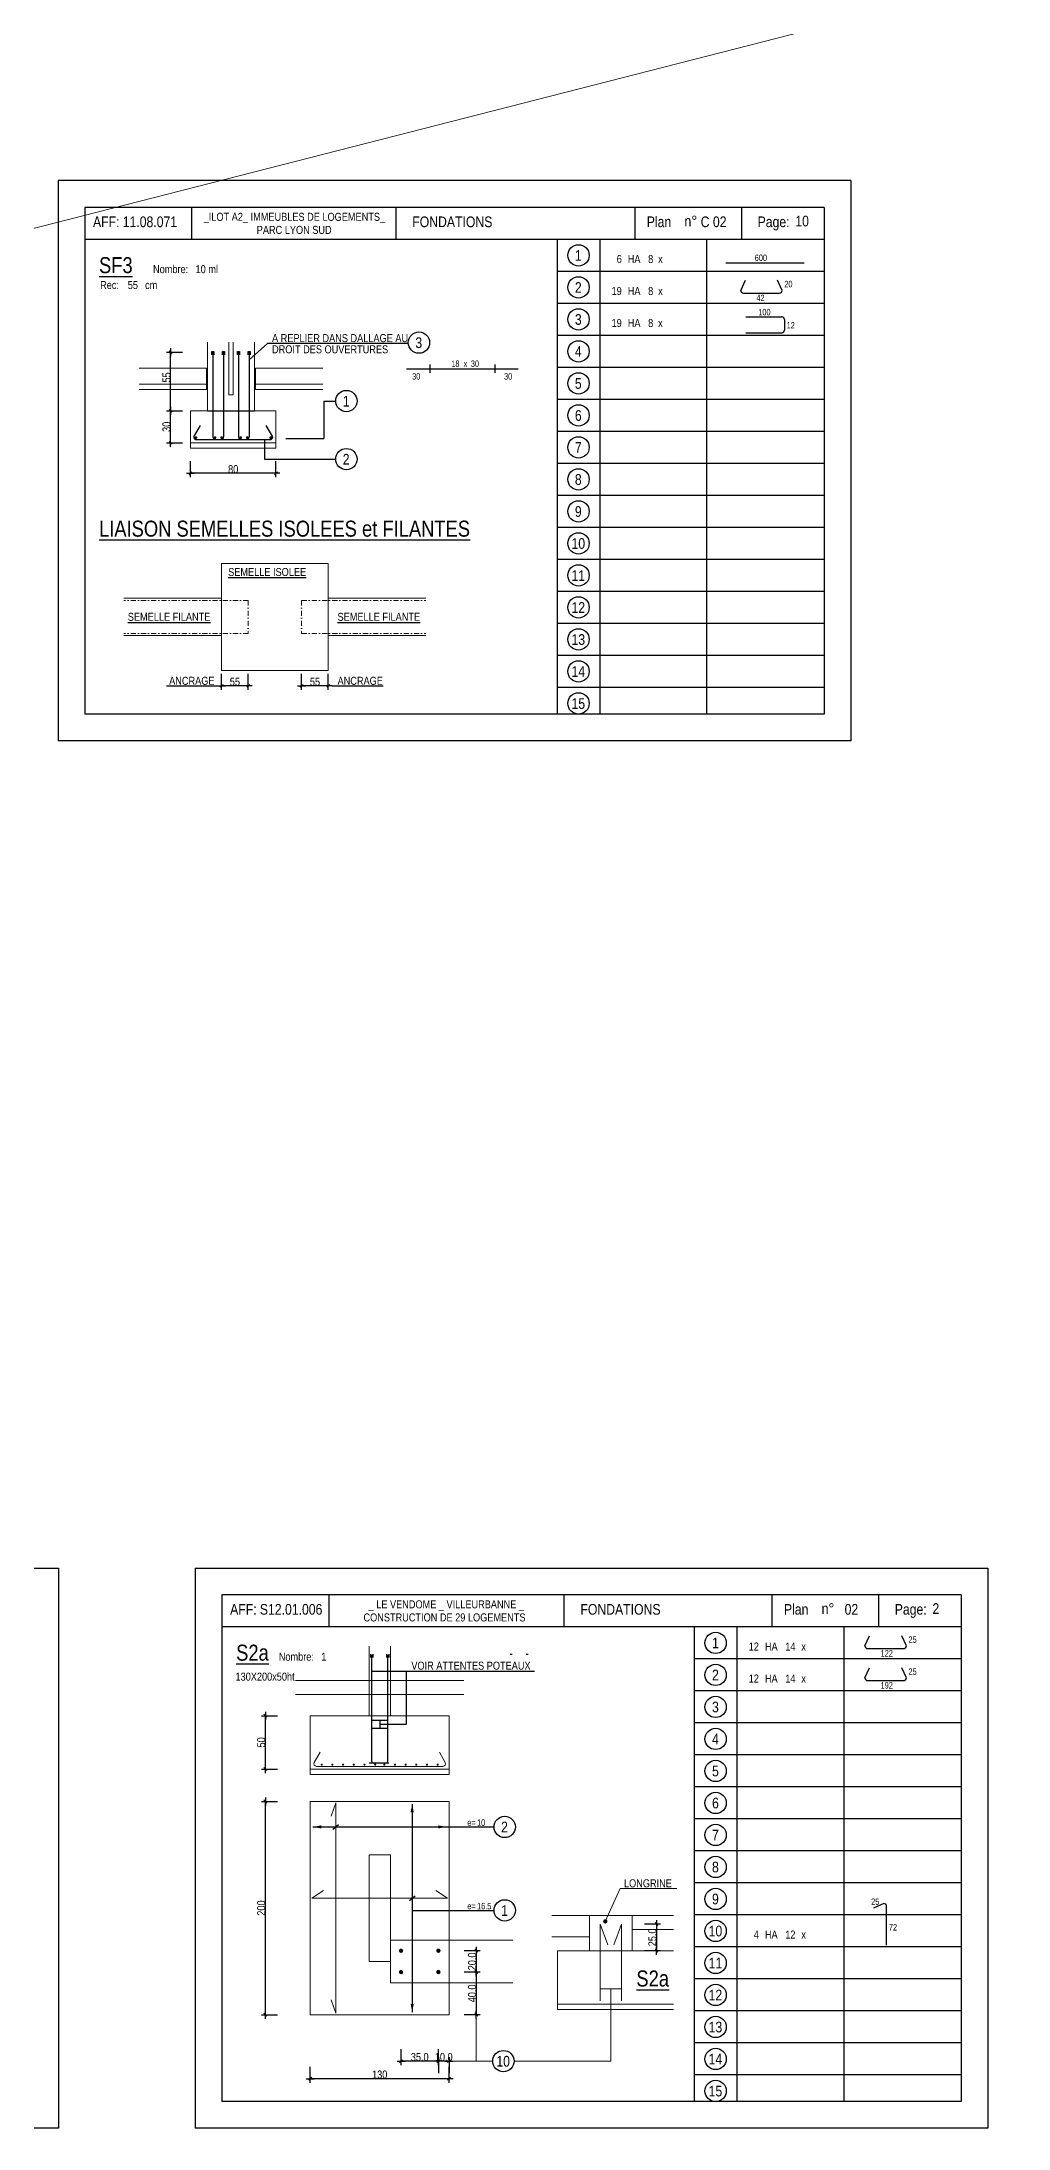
# Model space of a CAD drawing. Header units: centimetres. Extents: x 16433 to 114398, y -50094 to -12305.
# Drawn here: x 84692 to 86503, y -22312 to -18401 of the extents above; entities that cross this region are included whole.
import ezdxf
from ezdxf.enums import TextEntityAlignment as Align

# ---------------------------------------------------------------- set-up
doc = ezdxf.new("R2010")
doc.units = ezdxf.units.CM
doc.header["$LTSCALE"] = 0.5
doc.linetypes.add('TIRETPT2', pattern=[12.7, 6.35, -3.175, 0, -3.175])
doc.layers.get('DEFPOINTS').update_dxf_attribs({"linetype": 'CONTINUOUS'})
for name, color, linetype in [('01_cote_gen', 4, 'CONTINUOUS'), ('01_fenetres', 171, 'CONTINUOUS'), ('01_linteaux', 2, 'CONTINUOUS'), ('01_texte', 230, 'CONTINUOUS'), ('AA_COTES', 2, 'CONTINUOUS')]:
    doc.layers.add(name, color=color, linetype=linetype)
doc.layers.add('01_murs_coup', color=5, linetype='CONTINUOUS', lineweight=60)
doc.layers.add('01_sem', color=42, linetype='CONTINUOUS', lineweight=15)
doc.styles.add('STYLE2', font='ARIALN.TTF')
doc.linetypes.add('ZIGZAG', pattern='A,0.00254,-5.08,[131,ltypeshp.shx,S=5.08,R=0,X=-5.08,Y=0],-10.16,[131,ltypeshp.shx,S=5.08,R=180,X=5.08,Y=0],-5.08', length=20.32254)
doc.dimstyles.new('JB25', dxfattribs={"dimscale": 0.1, "dimtxt": 150, "dimasz": 15, "dimexe": 0.1, "dimexo": 0.1, "dimgap": 0.09, "dimtad": 1, "dimdec": 1, "dimlfac": 0.5, "dimdsep": 46, "dimtxsty": 'STYLE2', "dimblk1": 'BOND_G', "dimblk2": 'BOND_D', "dimsah": 1, "dimcen": 1.5, "dimdle": 0.01, "dimse1": 1, "dimse2": 1, "dimclrd": 4, "dimclre": 2, "dimclrt": 6, "dimazin": 2, "dimtfac": 2.333333, "dimtdec": 1, "dimtix": 1, "dimtmove": 2, "dimatfit": 3, "dimldrblk": 'BOND_G', "dimfxl": 1, "dimtolj": 1, "dimtzin": 0, "dimarcsym": 0})
doc.dimstyles.new('JB50', dxfattribs={"dimscale": 0.1, "dimtxt": 150, "dimasz": 15, "dimexe": 0.1, "dimexo": 0.1, "dimgap": 0.09, "dimtad": 1, "dimdec": 1, "dimdsep": 46, "dimtxsty": 'STYLE2', "dimblk1": 'BOND_G', "dimblk2": 'BOND_D', "dimsah": 1, "dimcen": 1.5, "dimdle": 0.01, "dimse1": 1, "dimse2": 1, "dimclrd": 4, "dimclre": 2, "dimclrt": 6, "dimazin": 2, "dimtfac": 2.333333, "dimtdec": 1, "dimtix": 1, "dimtmove": 2, "dimatfit": 3, "dimldrblk": 'BOND_G', "dimfxl": 1, "dimtolj": 1, "dimtzin": 0, "dimarcsym": 0})

# ---------------------------------------------------------------- blocks, each defined once
blk = doc.blocks.new('BOND_G')
at = {"layer": 'AA_COTES', "color": 0}
for p, q in [((5, 0), (-5, 0)), ((1.8, 1.8), (-1.8, -1.8)), ((0, -5), (0, 15))]:
    blk.add_line(p, q, dxfattribs=at)
blk = doc.blocks.new('BOND_D')
at = {"layer": 'AA_COTES', "color": 0}
for p, q in [((5, 0), (-5, 0)), ((-1.8, -1.8), (1.8, 1.8)), ((0, 5), (0, -15))]:
    blk.add_line(p, q, dxfattribs=at)
blk = doc.blocks.new('*D4353')
at = {"layer": '01_cote_gen', "color": 4, "linetype": 'Continuous', "lineweight": -2, "transparency": 16777216}
blk.add_line((85227.5, -19608.2), (85180.5, -19608.2), dxfattribs=at)
at = {"layer": 'DEFPOINTS', "color": 0, "linetype": 'Continuous'}
for p in [(85179, -19550.2), (85229, -19550.2), (85179, -19608.2)]:
    blk.add_point(p, dxfattribs=at)
at = {"layer": '01_cote_gen', "color": 4, "linetype": 'Continuous', "lineweight": -2, "transparency": 16777216, "xscale": 1.5, "yscale": 1.5, "zscale": 1.5, "rotation": 180}
blk.add_blockref('BOND_D', (85179, -19608.2), dxfattribs=at)
at = {"layer": '01_cote_gen', "color": 4, "linetype": 'Continuous', "lineweight": -2, "transparency": 16777216, "xscale": 1.5, "yscale": 1.5, "zscale": 1.5}
blk.add_blockref('BOND_G', (85229, -19608.2), dxfattribs=at)
at = {"layer": '01_cote_gen', "color": 6, "linetype": 'Continuous', "lineweight": 0, "transparency": 16777216, "insert": (85204, -19600.5), "char_height": 15, "attachment_point": 5, "style": 'STYLE2'}
blk.add_mtext('\\A1;55', dxfattribs=at)
blk = doc.blocks.new('*D4354')
at = {"layer": '01_cote_gen', "color": 4, "linetype": 'Continuous', "lineweight": -2, "transparency": 16777216}
blk.add_line((85077.5, -19608.2), (85030.5, -19608.2), dxfattribs=at)
at = {"layer": 'DEFPOINTS', "color": 0, "linetype": 'Continuous'}
for p in [(85029, -19552.2), (85079, -19552.2), (85029, -19608.2)]:
    blk.add_point(p, dxfattribs=at)
at = {"layer": '01_cote_gen', "color": 4, "linetype": 'Continuous', "lineweight": -2, "transparency": 16777216, "xscale": 1.5, "yscale": 1.5, "zscale": 1.5, "rotation": 180}
blk.add_blockref('BOND_D', (85029, -19608.2), dxfattribs=at)
at = {"layer": '01_cote_gen', "color": 4, "linetype": 'Continuous', "lineweight": -2, "transparency": 16777216, "xscale": 1.5, "yscale": 1.5, "zscale": 1.5}
blk.add_blockref('BOND_G', (85079, -19608.2), dxfattribs=at)
at = {"layer": '01_cote_gen', "color": 6, "linetype": 'Continuous', "lineweight": 0, "transparency": 16777216, "insert": (85054, -19600.5), "char_height": 15, "attachment_point": 5, "style": 'STYLE2'}
blk.add_mtext('\\A1;55', dxfattribs=at)
blk = doc.blocks.new('*D4373')
at = {"layer": '01_cote_gen', "color": 4, "linetype": 'Continuous', "lineweight": -2, "transparency": 16777216}
blk.add_line((84933.5, -19151.1), (84933.5, -19094.1), dxfattribs=at)
at = {"layer": 'DEFPOINTS', "color": 0, "linetype": 'Continuous'}
for p in [(84933.5, -19092.6), (84957.8, -19092.6), (84942.8, -19152.6)]:
    blk.add_point(p, dxfattribs=at)
at = {"layer": '01_cote_gen', "color": 4, "linetype": 'Continuous', "lineweight": -2, "transparency": 16777216, "xscale": 1.5, "yscale": 1.5, "zscale": 1.5}
for name, p, rotation in [('BOND_D', (84933.5, -19092.6), 90), ('BOND_G', (84933.5, -19152.6), 270)]:
    blk.add_blockref(name, p, dxfattribs=dict(at, rotation=rotation))
at = {"layer": '01_cote_gen', "color": 6, "linetype": 'Continuous', "lineweight": 0, "transparency": 16777216, "insert": (84925.8, -19122.6), "char_height": 15, "attachment_point": 5, "rotation": 90, "style": 'STYLE2'}
blk.add_mtext('\\A1;30', dxfattribs=at)
blk = doc.blocks.new('*D4374')
at = {"layer": '01_cote_gen', "color": 4, "linetype": 'Continuous', "lineweight": -2, "transparency": 16777216}
blk.add_line((85129.3, -19209.8), (84972.3, -19209.8), dxfattribs=at)
at = {"layer": 'DEFPOINTS', "color": 0, "linetype": 'Continuous'}
for p in [(84970.8, -19141.6), (85130.8, -19141.6), (84970.8, -19209.8)]:
    blk.add_point(p, dxfattribs=at)
at = {"layer": '01_cote_gen', "color": 4, "linetype": 'Continuous', "lineweight": -2, "transparency": 16777216, "xscale": 1.5, "yscale": 1.5, "zscale": 1.5, "rotation": 180}
blk.add_blockref('BOND_D', (84970.8, -19209.8), dxfattribs=at)
at = {"layer": '01_cote_gen', "color": 4, "linetype": 'Continuous', "lineweight": -2, "transparency": 16777216, "xscale": 1.5, "yscale": 1.5, "zscale": 1.5}
blk.add_blockref('BOND_G', (85130.8, -19209.8), dxfattribs=at)
at = {"layer": '01_cote_gen', "color": 6, "linetype": 'Continuous', "lineweight": 0, "transparency": 16777216, "insert": (85050.8, -19202.1), "char_height": 15, "attachment_point": 5, "style": 'STYLE2'}
blk.add_mtext('\\A1;80', dxfattribs=at)
blk = doc.blocks.new('*D4376')
at = {"layer": '01_cote_gen', "color": 4, "linetype": 'Continuous', "lineweight": -2, "transparency": 16777216}
blk.add_line((84933.5, -19091.1), (84933.5, -18984.1), dxfattribs=at)
at = {"layer": 'DEFPOINTS', "color": 0, "linetype": 'Continuous'}
for p in [(84933.5, -18982.6), (85012.8, -18982.6), (85002.8, -19092.6)]:
    blk.add_point(p, dxfattribs=at)
at = {"layer": '01_cote_gen', "color": 4, "linetype": 'Continuous', "lineweight": -2, "transparency": 16777216, "xscale": 1.5, "yscale": 1.5, "zscale": 1.5}
for name, p, rotation in [('BOND_D', (84933.5, -18982.6), 90), ('BOND_G', (84933.5, -19092.6), 270)]:
    blk.add_blockref(name, p, dxfattribs=dict(at, rotation=rotation))
at = {"layer": '01_cote_gen', "color": 6, "linetype": 'Continuous', "lineweight": 0, "transparency": 16777216, "insert": (84925.8, -19030.1), "char_height": 15, "attachment_point": 5, "rotation": 90, "style": 'STYLE2'}
blk.add_mtext('\\A1;55', dxfattribs=at)
blk = doc.blocks.new('*D4400')
at = {"layer": '01_cote_gen', "color": 4, "linetype": 'Continuous', "lineweight": -2, "transparency": 16777216}
blk.add_line((85111.1, -22098.1), (85111.1, -21701.1), dxfattribs=at)
at = {"layer": 'DEFPOINTS', "color": 0, "linetype": 'Continuous'}
for p in [(85111.1, -21699.6), (85163.6, -21699.6), (85163.6, -22099.6)]:
    blk.add_point(p, dxfattribs=at)
at = {"layer": '01_cote_gen', "color": 4, "linetype": 'Continuous', "lineweight": -2, "transparency": 16777216, "xscale": 1.5, "yscale": 1.5, "zscale": 1.5}
for name, p, rotation in [('BOND_D', (85111.1, -21699.6), 90), ('BOND_G', (85111.1, -22099.6), 270)]:
    blk.add_blockref(name, p, dxfattribs=dict(at, rotation=rotation))
at = {"layer": '01_cote_gen', "color": 6, "linetype": 'Continuous', "lineweight": 0, "transparency": 16777216, "insert": (85103.4, -21899.6), "char_height": 15, "attachment_point": 5, "rotation": 90, "style": 'STYLE2'}
blk.add_mtext('\\A1;200', dxfattribs=at)
blk = doc.blocks.new('*D4401')
at = {"layer": '01_sem', "color": 4, "lineweight": -2, "ltscale": 7, "transparency": 16777216}
blk.add_line((85453.8, -22219.5), (85196.8, -22219.5), dxfattribs=at)
at = {"layer": 'DEFPOINTS', "color": 0, "ltscale": 7}
for p in [(85195.3, -22150.8), (85455.3, -22150.8), (85195.3, -22219.5)]:
    blk.add_point(p, dxfattribs=at)
at = {"layer": '01_sem', "color": 4, "lineweight": -2, "ltscale": 7, "transparency": 16777216, "xscale": 1.5, "yscale": 1.5, "zscale": 1.5, "rotation": 180}
blk.add_blockref('BOND_D', (85195.3, -22219.5), dxfattribs=at)
at = {"layer": '01_sem', "color": 4, "lineweight": -2, "ltscale": 7, "transparency": 16777216, "xscale": 1.5, "yscale": 1.5, "zscale": 1.5}
blk.add_blockref('BOND_G', (85455.3, -22219.5), dxfattribs=at)
at = {"layer": '01_sem', "color": 6, "lineweight": 0, "ltscale": 7, "transparency": 16777216, "insert": (85325.3, -22211.8), "char_height": 15, "attachment_point": 5, "style": 'STYLE2'}
blk.add_mtext('\\A1;130', dxfattribs=at)
blk = doc.blocks.new('*D4402')
at = {"layer": '01_cote_gen', "color": 4, "linetype": 'Continuous', "lineweight": -2, "transparency": 16777216}
blk.add_line((85111.1, -21637.5), (85111.1, -21540.5), dxfattribs=at)
at = {"layer": 'DEFPOINTS', "color": 0, "linetype": 'Continuous'}
for p in [(85111.1, -21539), (85192.4, -21539), (85181.3, -21639)]:
    blk.add_point(p, dxfattribs=at)
at = {"layer": '01_cote_gen', "color": 4, "linetype": 'Continuous', "lineweight": -2, "transparency": 16777216, "xscale": 1.5, "yscale": 1.5, "zscale": 1.5}
for name, p, rotation in [('BOND_D', (85111.1, -21539), 90), ('BOND_G', (85111.1, -21639), 270)]:
    blk.add_blockref(name, p, dxfattribs=dict(at, rotation=rotation))
at = {"layer": '01_cote_gen', "color": 6, "linetype": 'Continuous', "lineweight": 0, "transparency": 16777216, "insert": (85103.4, -21589), "char_height": 15, "attachment_point": 5, "rotation": 90, "style": 'STYLE2'}
blk.add_mtext('\\A1;50', dxfattribs=at)
blk = doc.blocks.new('*D4403')
at = {"layer": '01_sem', "color": 4, "linetype": 'Continuous', "lineweight": -2, "transparency": 16777216}
blk.add_line((85843.9, -21931.1), (85843.9, -21978.1), dxfattribs=at)
at = {"layer": 'DEFPOINTS', "color": 0, "linetype": 'Continuous'}
for p in [(85733.9, -21929.6), (85743.3, -21979.6), (85843.9, -21979.6)]:
    blk.add_point(p, dxfattribs=at)
at = {"layer": '01_sem', "color": 4, "linetype": 'Continuous', "lineweight": -2, "transparency": 16777216, "xscale": 1.5, "yscale": 1.5, "zscale": 1.5}
for name, p, rotation in [('BOND_G', (85843.9, -21929.6), 90), ('BOND_D', (85843.9, -21979.6), 270)]:
    blk.add_blockref(name, p, dxfattribs=dict(at, rotation=rotation))
at = {"layer": '01_sem', "color": 6, "linetype": 'Continuous', "lineweight": 0, "transparency": 16777216, "insert": (85836.3, -21954.6), "char_height": 15, "attachment_point": 5, "rotation": 90, "style": 'STYLE2'}
blk.add_mtext('\\A1;25.0', dxfattribs=at)
blk = doc.blocks.new('*D4404')
at = {"layer": '01_sem', "color": 4, "linetype": 'Continuous', "lineweight": -2, "transparency": 16777216}
blk.add_line((85506.2, -21981.1), (85506.2, -22018.1), dxfattribs=at)
at = {"layer": 'DEFPOINTS', "color": 0, "linetype": 'Continuous'}
for p in [(85495.8, -21979.6), (85495.8, -22019.6), (85506.2, -22019.6)]:
    blk.add_point(p, dxfattribs=at)
at = {"layer": '01_sem', "color": 4, "linetype": 'Continuous', "lineweight": -2, "transparency": 16777216, "xscale": 1.5, "yscale": 1.5, "zscale": 1.5}
for name, p, rotation in [('BOND_G', (85506.2, -21979.6), 90), ('BOND_D', (85506.2, -22019.6), 270)]:
    blk.add_blockref(name, p, dxfattribs=dict(at, rotation=rotation))
at = {"layer": '01_sem', "color": 6, "linetype": 'Continuous', "lineweight": 0, "transparency": 16777216, "insert": (85498.5, -21999.6), "char_height": 15, "attachment_point": 5, "rotation": 90, "style": 'STYLE2'}
blk.add_mtext('\\A1;20.0', dxfattribs=at)
blk = doc.blocks.new('*D4405')
at = {"layer": '01_sem', "color": 4, "linetype": 'Continuous', "lineweight": -2, "transparency": 16777216}
blk.add_line((85506.2, -22021.1), (85506.2, -22098.1), dxfattribs=at)
at = {"layer": 'DEFPOINTS', "color": 0, "linetype": 'Continuous'}
for p in [(85480.7, -22019.6), (85455.3, -22099.6), (85506.2, -22099.6)]:
    blk.add_point(p, dxfattribs=at)
at = {"layer": '01_sem', "color": 4, "linetype": 'Continuous', "lineweight": -2, "transparency": 16777216, "xscale": 1.5, "yscale": 1.5, "zscale": 1.5}
for name, p, rotation in [('BOND_G', (85506.2, -22019.6), 90), ('BOND_D', (85506.2, -22099.6), 270)]:
    blk.add_blockref(name, p, dxfattribs=dict(at, rotation=rotation))
at = {"layer": '01_sem', "color": 6, "linetype": 'Continuous', "lineweight": 0, "transparency": 16777216, "insert": (85498.5, -22059.6), "char_height": 15, "attachment_point": 5, "rotation": 90, "style": 'STYLE2'}
blk.add_mtext('\\A1;40.0', dxfattribs=at)
blk = doc.blocks.new('*D4406')
at = {"layer": '01_sem', "color": 4, "linetype": 'Continuous', "lineweight": -2, "transparency": 16777216}
for p, q in [((85433.8, -22186.6), (85432.3, -22186.6)), ((85455.3, -22186.6), (85435.3, -22186.6)), ((85456.8, -22186.6), (85458.3, -22186.6))]:
    blk.add_line(p, q, dxfattribs=at)
at = {"layer": 'DEFPOINTS', "color": 0, "linetype": 'Continuous'}
for p in [(85435.3, -22078.4), (85455.3, -22078.4), (85435.3, -22186.6)]:
    blk.add_point(p, dxfattribs=at)
at = {"layer": '01_sem', "color": 4, "linetype": 'Continuous', "lineweight": -2, "transparency": 16777216, "xscale": 1.5, "yscale": 1.5, "zscale": 1.5}
blk.add_blockref('BOND_D', (85435.3, -22186.6), dxfattribs=at)
at = {"layer": '01_sem', "color": 4, "linetype": 'Continuous', "lineweight": -2, "transparency": 16777216, "xscale": 1.5, "yscale": 1.5, "zscale": 1.5, "rotation": 180}
blk.add_blockref('BOND_G', (85455.3, -22186.6), dxfattribs=at)
at = {"layer": '01_sem', "color": 6, "linetype": 'Continuous', "lineweight": 0, "transparency": 16777216, "insert": (85445.3, -22178.9), "char_height": 15, "attachment_point": 5, "style": 'STYLE2'}
blk.add_mtext('\\A1;10.0', dxfattribs=at)
blk = doc.blocks.new('*D4407')
at = {"layer": '01_sem', "color": 4, "linetype": 'Continuous', "lineweight": -2, "transparency": 16777216}
blk.add_line((85433.8, -22186.6), (85366.8, -22186.6), dxfattribs=at)
at = {"layer": 'DEFPOINTS', "color": 0, "linetype": 'Continuous'}
for p in [(85365.3, -22034.1), (85435.3, -22076.8), (85365.3, -22186.6)]:
    blk.add_point(p, dxfattribs=at)
at = {"layer": '01_sem', "color": 4, "linetype": 'Continuous', "lineweight": -2, "transparency": 16777216, "xscale": 1.5, "yscale": 1.5, "zscale": 1.5, "rotation": 180}
blk.add_blockref('BOND_D', (85365.3, -22186.6), dxfattribs=at)
at = {"layer": '01_sem', "color": 4, "linetype": 'Continuous', "lineweight": -2, "transparency": 16777216, "xscale": 1.5, "yscale": 1.5, "zscale": 1.5}
blk.add_blockref('BOND_G', (85435.3, -22186.6), dxfattribs=at)
at = {"layer": '01_sem', "color": 6, "linetype": 'Continuous', "lineweight": 0, "transparency": 16777216, "insert": (85400.3, -22178.9), "char_height": 15, "attachment_point": 5, "style": 'STYLE2'}
blk.add_mtext('\\A1;35.0', dxfattribs=at)

msp = doc.modelspace()

# ---------------------------------------------------------------- linework, layer by layer
at = {"layer": '01_fenetres', "ltscale": 30}
for p, q in [((84772.809, -18711.185), (84772.809, -19661.185)), ((84772.809, -18711.185), (84772.809, -19661.185)), ((84772.809, -18711.185), (84772.809, -19661.185)), ((86157.809, -18711.185), (84772.809, -18711.185)), ((84972.809, -18711.185), (84972.809, -18771.185)), ((85355.309, -18711.185), (85355.309, -18771.185)), ((85803.676, -18771.185), (85803.676, -18711.185)), ((86003.676, -18771.185), (86003.676, -18711.185)), ((86157.809, -18711.185), (86157.809, -19661.185)), ((86157.809, -18771.185), (84772.809, -18771.185)), ((86157.809, -19661.185), (84772.809, -19661.185)), ((86414.766, -21312.437), (85029.766, -21312.437)), ((85029.766, -21312.437), (85029.766, -22262.437)), ((85029.766, -21312.437), (85029.766, -22262.437)), ((85029.766, -21312.437), (85029.766, -22262.437)), ((85229.766, -21312.437), (85229.766, -21372.437)), ((85670.439, -21312.437), (85670.439, -21372.437)), ((86060.634, -21372.437), (86060.634, -21312.437)), ((86260.634, -21372.437), (86260.634, -21312.437)), ((86414.766, -21312.437), (86414.766, -22262.437)), ((86414.766, -21372.437), (85029.766, -21372.437)), ((86414.766, -22262.437), (85029.766, -22262.437))]:
    msp.add_line(p, q, dxfattribs=at)
at = {"layer": '01_linteaux', "linetype": 'Continuous'}
for p, q in [((85973.662, -18815.256), (86120.774, -18815.256)), ((86001.876, -18866.964), (86010.571, -18847.739)), ((86079.459, -18866.964), (86070.764, -18847.739)), ((86006.876, -18871.964), (86074.459, -18871.964)), ((86011.258, -18916.664), (86078.842, -18916.664)), ((86083.842, -18921.664), (86083.842, -18941.275)), ((86011.258, -18946.275), (86078.842, -18946.275)), ((85012.778, -18982.582), (85012.778, -19141.582)), ((85032.778, -18982.582), (85032.778, -19141.582)), ((85060.778, -18982.582), (85060.778, -19141.582)), ((85080.778, -18982.582), (85080.778, -19141.582)), ((84976.778, -19141.582), (84989.278, -19119.931)), ((85124.778, -19141.582), (85112.278, -19119.931)), ((84981.778, -19146.582), (85119.778, -19146.582)), ((86234.539, -21408.217), (86243.234, -21388.992)), ((86312.122, -21408.217), (86303.428, -21388.992)), ((86239.539, -21413.217), (86307.122, -21413.217)), ((86234.539, -21468.217), (86243.234, -21448.992)), ((86239.539, -21473.217), (86307.122, -21473.217)), ((86312.122, -21468.217), (86303.428, -21448.992)), ((86269.993, -21891.319), (86250.769, -21900.014)), ((86274.993, -21969.379), (86274.993, -21896.319))]:
    msp.add_line(p, q, dxfattribs=at)
for centre, start, end in [((86006.876, -18866.964), 180, 270), ((86074.459, -18866.964), 270, 0), ((86078.842, -18921.664), 0, 90), ((86078.842, -18941.275), 270, 0), ((84981.778, -19141.582), 180, 270), ((85017.778, -19141.582), 180, 270), ((85027.778, -19141.582), 270, 0), ((85065.778, -19141.582), 180, 270), ((85075.778, -19141.582), 270, 0), ((85119.778, -19141.582), 270, 0), ((86239.539, -21408.217), 180, 270), ((86307.122, -21408.217), 270, 0), ((86239.539, -21468.217), 180, 270), ((86307.122, -21468.217), 270, 0), ((86269.993, -21896.319), 0, 90)]:
    msp.add_arc(centre, 5, start, end, dxfattribs=at)
at = {"layer": '01_murs_coup', "linetype": 'Continuous', "lineweight": 0}
for p, q in [((85202.616, -21626.445), (85213.475, -21607.638)), ((85447.956, -21626.445), (85437.097, -21607.638)), ((85206.946, -21633.945), (85443.626, -21633.945)), ((85242.835, -21702.583), (85234.156, -21727.226)), ((85242.835, -21702.583), (85242.835, -22096.583)), ((85198.286, -21880.935), (85219.986, -21866.427)), ((85452.286, -21880.935), (85430.586, -21866.427)), ((85198.286, -21880.935), (85452.286, -21880.935)), ((85738.376, -21929.583), (85738.376, -22073.583)), ((85738.376, -21929.583), (85752.987, -21968.701)), ((85778.376, -21929.583), (85763.765, -21968.701)), ((85778.376, -21929.583), (85778.376, -22073.583)), ((85242.835, -22096.583), (85234.156, -22071.94))]:
    msp.add_line(p, q, dxfattribs=at)
for centre, start, end in [((85206.946, -21628.945), 150, 270), ((85443.626, -21628.945), 270, 30)]:
    msp.add_arc(centre, 5, start, end, dxfattribs=at)
at = {"layer": '01_sem', "linetype": 'Continuous', "lineweight": 0}
for p, q in [((81329.389, -19608.185), (98401.814, -15234.587)), ((84970.778, -19092.582), (85002.778, -19092.582)), ((85130.778, -19092.582), (85090.778, -19092.582)), ((85747.935, -21924.615), (85775.855, -21862.702)), ((85775.855, -21862.702), (85882.3, -21862.702)), ((85798.376, -21913.583), (85647.52, -21913.583)), ((85718.376, -21979.583), (85718.376, -21913.583)), ((85798.376, -21913.583), (85798.376, -21979.583)), ((85798.376, -21913.583), (85875.566, -21913.583)), ((85798.376, -21939.583), (85875.566, -21939.583)), ((85345.286, -21959.583), (85574.934, -21959.583)), ((85718.376, -21953.583), (85647.52, -21953.583)), ((85875.566, -21979.583), (85658.376, -21979.583)), ((85658.376, -21979.583), (85658.376, -22079.583)), ((85345.286, -21999.583), (85345.286, -22039.583)), ((85345.286, -22039.583), (85574.934, -22039.583)), ((85778.376, -22050.865), (85738.376, -22050.865)), ((85758.376, -22050.865), (85758.376, -22186.584)), ((85195.286, -22099.583), (85455.286, -22099.583)), ((85875.566, -22079.583), (85658.376, -22079.583)), ((85658.376, -22079.583), (85658.376, -22089.583)), ((85875.566, -22089.583), (85658.376, -22089.583)), ((85506.157, -22108.083), (85506.157, -22186.584)), ((85463.786, -22186.584), (85537.022, -22186.584)), ((85577.022, -22186.584), (85758.376, -22186.584))]:
    msp.add_line(p, q, dxfattribs=at)
at = {"layer": '01_sem', "lineweight": 0, "ltscale": 7}
for p, q in [((85002.778, -18963.645), (85002.778, -19092.582)), ((85042.778, -18963.645), (85042.778, -19062.582)), ((85050.778, -18963.645), (85050.778, -19062.582)), ((85090.778, -18963.645), (85090.778, -19092.582)), ((85000.778, -19012.582), (84874.58, -19012.582)), ((85000.778, -19042.582), (84874.58, -19042.582)), ((85000.778, -19012.582), (85000.778, -19052.582)), ((85092.778, -19012.582), (85218.975, -19012.582)), ((85092.778, -19012.582), (85092.778, -19052.582)), ((85092.778, -19042.582), (85218.975, -19042.582)), ((85000.778, -19052.582), (84874.58, -19052.582)), ((85042.778, -19062.582), (85050.778, -19062.582)), ((85092.778, -19052.582), (85218.975, -19052.582)), ((84970.778, -19092.582), (84970.778, -19162.582)), ((85130.778, -19092.582), (85130.778, -19162.582)), ((84970.778, -19152.582), (85130.778, -19152.582)), ((84970.778, -19162.582), (85130.778, -19162.582)), ((85028.957, -19379.185), (85228.957, -19379.185)), ((85028.957, -19379.185), (85028.957, -19579.185)), ((85228.957, -19379.185), (85228.957, -19579.185)), ((85028.957, -19444.185), (84845.957, -19444.185)), ((85228.957, -19444.185), (85411.957, -19444.185)), ((85028.957, -19514.185), (84845.957, -19514.185)), ((85228.957, -19514.185), (85411.957, -19514.185)), ((85028.957, -19579.185), (85228.957, -19579.185)), ((85305.286, -21539.034), (85305.286, -21408.474)), ((85345.286, -21539.034), (85345.286, -21408.474)), ((85167.745, -21473.034), (85482.826, -21473.034)), ((85167.745, -21499.034), (85482.826, -21499.034)), ((85195.286, -21639.034), (85195.286, -21539.034)), ((85455.286, -21539.034), (85195.286, -21539.034)), ((85455.286, -21639.034), (85455.286, -21539.034)), ((85195.286, -21639.034), (85455.286, -21639.034)), ((85195.286, -21639.034), (85195.286, -21649.034)), ((85195.286, -21649.034), (85455.286, -21649.034)), ((85455.286, -21639.034), (85455.286, -21649.034)), ((85195.286, -21699.583), (85195.286, -22099.583)), ((85455.286, -21699.583), (85195.286, -21699.583)), ((85455.286, -21699.583), (85455.286, -22099.583))]:
    msp.add_line(p, q, dxfattribs=at)
at = {"layer": '01_sem', "linetype": 'TIRETPT2', "lineweight": 0, "ltscale": 3}
for p, q in [((85078.957, -19448.185), (84845.957, -19448.185)), ((85078.957, -19448.185), (85078.957, -19510.185)), ((85178.957, -19448.185), (85178.957, -19510.185)), ((85178.957, -19448.185), (85411.957, -19448.185)), ((85078.957, -19510.185), (84845.957, -19510.185)), ((85178.957, -19510.185), (85411.957, -19510.185))]:
    msp.add_line(p, q, dxfattribs=at)
at = {"layer": '01_sem', "color": 2, "lineweight": 0, "ltscale": 7}
msp.add_lwpolyline([(85305.286, -21999.583), (85345.286, -21999.583), (85345.286, -21799.583), (85305.286, -21799.583)], close=True, dxfattribs=at)
at = {"layer": '01_sem', "linetype": 'Continuous', "lineweight": 0, "const_width": 4, "flags": 128}
for points in [[(85745.935, -21924.615, 1), (85749.935, -21924.615, 1)], [(85363.286, -21979.583, 1), (85367.286, -21979.583, 1)], [(85433.286, -21979.583, 1), (85437.286, -21979.583, 1)], [(85363.286, -22019.583, 1), (85367.286, -22019.583, 1)], [(85433.286, -22019.583, 1), (85437.286, -22019.583, 1)]]:
    msp.add_lwpolyline(points, format="xyb", close=True, dxfattribs=at)
at = {"layer": '01_texte', "ltscale": 30}
for p, q in [((84722.809, -18661.185), (84722.809, -19711.185)), ((84722.809, -18661.185), (84722.809, -19711.185)), ((86207.809, -18661.185), (84722.809, -18661.185)), ((86207.809, -18661.185), (86207.809, -19711.185)), ((86207.809, -18661.185), (86207.809, -19711.185)), ((85657.809, -18771.185), (85657.809, -19661.185)), ((85737.809, -18771.185), (85737.809, -19661.185)), ((85937.809, -18771.185), (85937.809, -19661.185)), ((86157.809, -18831.185), (85657.809, -18831.185)), ((86157.809, -18891.185), (85657.809, -18891.185)), ((86157.809, -18951.185), (85657.809, -18951.185)), ((85010.931, -18987.498), (85010.931, -18981.233)), ((85010.931, -18981.233), (85014.669, -18981.233)), ((85014.669, -18981.233), (85014.669, -18987.498)), ((85030.931, -18987.498), (85030.931, -18981.233)), ((85030.931, -18981.233), (85034.669, -18981.233)), ((85034.669, -18981.233), (85034.669, -18987.498)), ((85058.931, -18987.498), (85058.931, -18981.233)), ((85058.931, -18981.233), (85062.669, -18981.233)), ((85062.669, -18981.233), (85062.669, -18987.498)), ((85078.931, -18987.498), (85078.931, -18981.233)), ((85078.931, -18981.233), (85082.669, -18981.233)), ((85082.669, -18981.233), (85082.669, -18987.498)), ((86157.809, -19011.185), (85657.809, -19011.185)), ((86157.809, -19071.185), (85657.809, -19071.185)), ((86157.809, -19131.185), (85657.809, -19131.185)), ((86157.809, -19191.185), (85657.809, -19191.185)), ((86157.809, -19251.185), (85657.809, -19251.185)), ((86157.809, -19311.185), (85657.809, -19311.185)), ((86157.809, -19371.185), (85657.809, -19371.185)), ((86157.809, -19431.185), (85657.809, -19431.185)), ((86157.809, -19491.185), (85657.809, -19491.185)), ((86157.809, -19551.185), (85657.809, -19551.185)), ((86157.809, -19611.185), (85657.809, -19611.185)), ((86207.809, -19711.185), (84722.809, -19711.185)), ((83238.395, -21262.437), (84723.395, -21262.437)), ((84723.395, -21262.437), (84723.395, -22312.437)), ((84723.395, -21262.437), (84723.395, -22312.437)), ((84979.766, -21262.437), (84979.766, -22312.437)), ((84979.766, -21262.437), (86464.766, -21262.437)), ((86464.766, -21262.437), (86464.766, -22312.437)), ((86464.766, -21262.437), (86464.766, -22312.437)), ((85914.766, -21372.437), (85914.766, -22262.437)), ((85994.766, -21372.437), (85994.766, -22262.437)), ((86194.766, -21372.437), (86194.766, -22262.437)), ((85308.439, -21429.95), (85308.439, -21423.685)), ((85310.286, -21625.079), (85310.286, -21425.034)), ((85312.177, -21423.685), (85312.177, -21429.95)), ((85338.432, -21429.95), (85338.432, -21423.685)), ((85340.278, -21624.483), (85340.278, -21425.034)), ((85342.17, -21423.685), (85342.17, -21429.95)), ((85569.572, -21423.685), (85573.31, -21423.685)), ((85599.565, -21423.685), (85603.303, -21423.685)), ((86414.766, -21432.437), (85914.766, -21432.437)), ((86414.766, -21492.437), (85914.766, -21492.437)), ((86414.766, -21552.437), (85914.766, -21552.437)), ((85305.648, -21627.483), (85337.278, -21627.483)), ((85342.609, -21628.079), (85313.286, -21628.079)), ((86414.766, -21612.437), (85914.766, -21612.437)), ((85386.167, -21704.583), (85386.167, -22094.583)), ((86414.766, -21672.437), (85914.766, -21672.437)), ((85200.286, -21747.463), (85539.549, -21747.463)), ((85237.502, -21751.848), (85248.167, -21743.078)), ((86414.766, -21732.437), (85914.766, -21732.437)), ((86414.766, -21792.437), (85914.766, -21792.437)), ((86414.766, -21852.437), (85914.766, -21852.437)), ((85380.834, -21885.321), (85391.499, -21876.55)), ((85386.167, -21903.972), (85539.549, -21903.972)), ((86414.766, -21912.437), (85914.766, -21912.437)), ((86414.766, -21972.437), (85914.766, -21972.437)), ((86414.766, -22032.437), (85914.766, -22032.437)), ((86414.766, -22092.437), (85914.766, -22092.437)), ((86414.766, -22152.437), (85914.766, -22152.437)), ((86414.766, -22212.437), (85914.766, -22212.437)), ((84723.395, -22312.437), (83238.395, -22312.437)), ((86464.766, -22312.437), (84979.766, -22312.437))]:
    msp.add_line(p, q, dxfattribs=at)
at = {"layer": '01_texte', "linetype": 'Continuous'}
for p, q in [((85080.778, -18996.785), (85115.287, -18966.731)), ((85378.963, -18966.731), (85115.287, -18966.731)), ((85419.24, -19005.526), (85419.24, -19021.469)), ((85541.231, -19005.526), (85541.231, -19021.469)), ((85375.419, -19013.659), (85585.053, -19013.659)), ((85220.569, -19074.401), (85242.863, -19074.401)), ((85220.569, -19074.401), (85220.569, -19144.488)), ((85109.369, -19146.582), (85109.369, -19183.276)), ((85149.34, -19144.488), (85220.569, -19144.488)), ((85109.369, -19183.276), (85242.863, -19183.276))]:
    msp.add_line(p, q, dxfattribs=at)
at = {"layer": '01_texte', "linetype": 'ZIGZAG', "ltscale": 0.5}
msp.add_line((85002.778, -19092.582), (85090.778, -19092.582), dxfattribs=at)
at = {"layer": '01_texte'}
for p, q in [((84925.957, -19608.185), (85021.457, -19608.185)), ((85236.457, -19608.185), (85331.957, -19608.185)), ((85310.286, -21455.426), (85615.14, -21455.426)), ((85374.803, -21455.426), (85374.803, -21555.152)), ((85310.286, -21547.652), (85340.278, -21547.652)), ((85325.282, -21547.652), (85325.282, -21562.652)), ((85310.286, -21562.652), (85340.278, -21562.652)), ((85325.282, -21555.152), (85374.803, -21555.152))]:
    msp.add_line(p, q, dxfattribs=at)
at = {"layer": '01_texte', "const_width": 2.5, "flags": 128}
for points in [[(84979.707, -19142.959, 1), (84982.207, -19142.959, 1)], [(85015.707, -19142.959, 1), (85018.207, -19142.959, 1)], [(85027.707, -19142.959, 1), (85030.207, -19142.959, 1)], [(85063.707, -19142.959, 1), (85066.207, -19142.959, 1)], [(85075.707, -19142.959, 1), (85078.207, -19142.959, 1)], [(85119.707, -19142.959, 1), (85122.207, -19142.959, 1)]]:
    msp.add_lwpolyline(points, format="xyb", close=True, dxfattribs=at)
at = {"layer": '01_texte', "ltscale": 30, "const_width": 2, "flags": 128}
for points in [[(85217.747, -21630.719, -1), (85215.747, -21630.719, -1)], [(85237.747, -21630.719, -1), (85235.747, -21630.719, -1)], [(85257.747, -21630.719, -1), (85255.747, -21630.719, -1)], [(85277.747, -21630.719, -1), (85275.747, -21630.719, -1)], [(85297.747, -21630.719, -1), (85295.747, -21630.719, -1)], [(85317.747, -21630.719, -1), (85315.747, -21630.719, -1)], [(85332.824, -21630.719, 1), (85334.824, -21630.719, 1)], [(85352.824, -21630.719, 1), (85354.824, -21630.719, 1)], [(85372.824, -21630.719, 1), (85374.824, -21630.719, 1)], [(85392.824, -21630.719, 1), (85394.824, -21630.719, 1)], [(85412.824, -21630.719, 1), (85414.824, -21630.719, 1)], [(85432.824, -21630.719, 1), (85434.824, -21630.719, 1)]]:
    msp.add_lwpolyline(points, format="xyb", close=True, dxfattribs=at)
at = {"layer": '01_texte'}
for centre in [(85697.809, -18801.185), (85697.809, -18861.185), (85697.809, -18921.185), (85398.863, -18964.731), (85697.809, -18981.185), (85697.809, -19041.185), (85262.863, -19074.401), (85697.809, -19101.185), (85262.863, -19183.276), (85697.809, -19161.185), (85697.809, -19221.185), (85697.809, -19281.185), (85697.809, -19341.185), (85697.809, -19401.185), (85697.809, -19461.185), (85697.809, -19521.185), (85697.809, -19581.185), (85697.809, -19641.185), (85954.766, -21402.437), (85954.766, -21462.437), (85954.766, -21522.437), (85954.766, -21582.437), (85954.766, -21642.437), (85954.766, -21702.437), (85559.549, -21747.463), (85954.766, -21762.437), (85954.766, -21822.437), (85954.766, -21882.437), (85559.549, -21903.972), (85954.766, -21942.437), (85954.766, -22002.437), (85954.766, -22062.437), (85954.766, -22122.437), (85557.022, -22186.584), (85954.766, -22182.437), (85954.766, -22242.437)]:
    msp.add_circle(centre, 20, dxfattribs=at)
at = {"layer": '01_texte', "ltscale": 30}
for centre, start, end in [((85313.286, -21625.079), 180, 270), ((85337.278, -21624.483), 270, 0)]:
    msp.add_arc(centre, 3, start, end, dxfattribs=at)
for points in [[(85386.167, -21704.583), (85383.218, -21719.945), (85386.167, -21719.945)], [(85386.167, -21704.583), (85389.115, -21719.945), (85386.167, -21719.945)], [(85200.286, -21747.463), (85215.648, -21744.514), (85215.648, -21747.463)], [(85200.286, -21747.463), (85215.648, -21750.411), (85215.648, -21747.463)], [(85450.286, -21747.463), (85434.924, -21744.514), (85434.924, -21747.463)], [(85450.286, -21747.463), (85434.924, -21750.411), (85434.924, -21747.463)], [(85386.167, -22094.583), (85383.218, -22079.221), (85386.167, -22079.221)], [(85386.167, -22094.583), (85389.115, -22079.221), (85386.167, -22079.221)]]:
    msp.add_solid(points, dxfattribs=at)

# ---------------------------------------------------------------- texts
at = {"layer": '01_texte', "style": 'STYLE2'}
for s, height, p in [('AFF:', 20, (84788.105, -18748.336)), ('11.08.071', 20, (84843.769, -18748.336)), ('_ILOT A2_ IMMEUBLES DE LOGEMENTS_  ', 15, (84995.485, -18736.469)), ('FONDATIONS', 20, (85386.254, -18748.336)), ('Plan', 20, (85825.721, -18748.336)), ('n%%D', 20, (85896.407, -18746.894)), ('C 02', 20, (85926.75, -18748.336)), ('Page:', 20, (86033.39, -18748.336)), ('10', 20, (86104.075, -18746.894)), ('PARC LYON SUD', 15, (85094.901, -18760.969)), ('%%USF3', 30, (84799.386, -18834.576)), ('HA', 15, (85790.1, -18815.587)), ('8', 15, (85828.268, -18815.587)), ('600', 12, (86028.046, -18811.767)), ('Rec:', 15, (84801.441, -18864.358)), ('cm', 15, (84885.687, -18864.358)), ('Nombre:', 15, (84900.584, -18834.576)), ('10 ml', 15, (84980.207, -18834.576)), ('20', 12, (86083.445, -18861.009)), ('HA', 15, (85790.1, -18875.587)), ('8', 15, (85828.268, -18875.587)), ('42', 12, (86031.244, -18886.855)), ('HA', 15, (85790.1, -18935.587)), ('8', 15, (85828.268, -18935.587)), ('100', 12, (86034.703, -18913.614)), ('12', 12, (86087.828, -18938.321)), ('A REPLIER DANS DALLAGE AU ', 15, (85123.584, -18963.825)), ('DROIT DES OUVERTURES', 15, (85123.584, -18984.825)), ('x ', 12, (85482.543, -19010.423)), ('30', 12, (85496.091, -19010.423)), ('30', 12, (85386.045, -19034.076)), ('30', 12, (85558.336, -19034.076)), ('%%ULIAISON SEMELLES ISOLEES et FILANTES', 30, (84799.386, -19328.576)), ('%%USEMELLE ISOLEE', 15, (85041.331, -19402.358)), ('%%USEMELLE FILANTE', 15, (84853.331, -19486.358)), ('%%USEMELLE FILANTE', 15, (85246.331, -19486.358)), ('ANCRAGE', 15, (84930.831, -19606.358)), ('ANCRAGE', 15, (85246.331, -19606.358)), ('AFF:', 20, (85045.062, -21349.589)), ('S12.01.006', 20, (85100.726, -21349.589)), ('CONSTRUCTION DE 29 LOGEMENTS', 15, (85294.945, -21362.222)), ('_ LE VENDOME _ VILLEURBANNE _', 15, (85304.463, -21337.721)), ('FONDATIONS', 20, (85701.384, -21349.589)), ('Plan', 20, (86082.679, -21349.589)), ('n%%D', 20, (86153.364, -21348.146)), ('  02', 20, (86183.707, -21349.589)), ('Page:', 20, (86290.348, -21349.589)), ('2', 20, (86361.033, -21348.146)), ('25', 12, (86316.108, -21402.262)), ('%%US2a', 30, (85056.343, -21435.829)), ('Nombre:', 15, (85136.155, -21435.829)), ('1', 15, (85215.778, -21435.829)), ('HA', 15, (86047.057, -21416.84)), ('14', 15, (86085.225, -21416.84)), ('x', 15, (86115.325, -21416.84)), ('122', 12, (86263.908, -21428.108)), ('130X200x50ht', 15, (85055.094, -21473.227)), ('VOIR ATTENTES POTEAUX', 15, (85384.587, -21452.65)), ('HA', 15, (86047.057, -21476.84)), ('14', 15, (86085.225, -21476.84)), ('x', 15, (86115.325, -21476.84)), ('25', 12, (86316.108, -21462.262)), ('192', 12, (86263.908, -21488.108)), ('e= ', 12, (85489.563, -21745.405)), ('10', 12, (85507.726, -21745.405)), ('LONGRINE', 15, (85782.99, -21860.716)), ('e= ', 12, (85489.563, -21901.914)), ('16.5', 12, (85507.726, -21901.914)), ('25', 12, (86246.136, -21893.687)), ('HA', 15, (86047.057, -21956.84)), ('12', 15, (86085.225, -21956.84)), ('72', 12, (86279.42, -21941.696)), ('x', 15, (86115.325, -21956.84)), ('%%US2a', 30, (85806.233, -22046.627))]:
    msp.add_text(s, height=height, dxfattribs=at).set_placement(p)
for s, p in [('1', (85697.405, -18801.411)), ('2', (85697.405, -18861.411)), ('3', (85697.405, -18921.411)), ('3', (85398.459, -18964.957)), ('4', (85697.405, -18981.411)), ('5', (85697.405, -19041.411)), ('1', (85262.459, -19074.627)), ('6', (85697.405, -19101.411)), ('7', (85697.405, -19161.411)), ('2', (85262.459, -19183.502)), ('8', (85697.405, -19221.411)), ('9', (85697.405, -19281.411)), ('10', (85697.405, -19341.411)), ('11', (85697.405, -19401.411)), ('12', (85697.405, -19461.411)), ('13', (85697.405, -19521.411)), ('14', (85697.405, -19581.411)), ('15', (85697.405, -19641.411)), ('1', (85954.362, -21402.663)), ('2', (85954.362, -21462.663)), ('3', (85954.362, -21522.663)), ('4', (85954.362, -21582.663)), ('5', (85954.362, -21642.663)), ('6', (85954.362, -21702.663)), ('2', (85559.145, -21747.689)), ('7', (85954.362, -21762.663)), ('8', (85954.362, -21822.663)), ('1', (85559.145, -21904.197)), ('9', (85954.362, -21882.663)), ('10', (85954.362, -21942.663)), ('11', (85954.362, -22002.663)), ('12', (85954.362, -22062.663)), ('13', (85954.362, -22122.663)), ('10', (85556.618, -22186.81)), ('14', (85954.362, -22182.663)), ('15', (85954.362, -22242.663))]:
    msp.add_text(s, height=20, dxfattribs=at).set_placement(p, align=Align.MIDDLE_CENTER)
for s, height, p in [('6', 15, (85778.898, -18815.587)), ('55', 15, (84872.331, -18864.358)), ('19', 15, (85778.898, -18875.587)), ('19', 15, (85778.898, -18935.587)), ('18', 12, (85474.8, -19010.423)), ('12', 15, (86035.855, -21416.84)), ('12', 15, (86035.855, -21476.84)), ('4', 15, (86035.855, -21956.84))]:
    msp.add_text(s, height=height, dxfattribs=at).set_placement(p, align=Align.RIGHT)
for p in [(85851.293, -18815.587), (85851.293, -18875.587), (85851.293, -18935.587)]:
    msp.add_text('x', height=15, dxfattribs=at).set_placement(p, align=Align.CENTER)

# ---------------------------------------------------------------- dimensions: what is measured, and where the dimension line sits
at = {"layer": '01_cote_gen', "linetype": 'Continuous', "lineweight": 0}
dim = msp.add_linear_dim(base=(84933.455, -18982.582), p1=(85002.778, -19092.582), p2=(85012.778, -18982.582), angle=90, dimstyle='JB25', dxfattribs=at)
dim.commit()
dim.dimension.update_dxf_attribs({"geometry": '*D4376', "text_midpoint": (84925.818, -19030.063), "dimtype": 160})
for base, p1, p2, picture, middle in [((84933.455, -19092.582), (84942.778, -19152.582), (84957.778, -19092.582), '*D4373', (84925.787, -19122.582)), ((85111.093, -21539.034), (85181.304, -21639.034), (85192.386, -21539.034), '*D4402', (85103.425, -21589.034)), ((85111.093, -21699.583), (85163.574, -22099.583), (85163.574, -21699.583), '*D4400', (85103.425, -21899.583))]:
    dim = msp.add_linear_dim(base=base, p1=p1, p2=p2, angle=90, dimstyle='JB25', dxfattribs=at)
    dim.commit()
    dim.dimension.update_dxf_attribs({"geometry": picture, "text_midpoint": middle})
dim = msp.add_linear_dim(base=(84970.778, -19209.768), p1=(85130.778, -19141.582), p2=(84970.778, -19141.582), dimstyle='JB25', dxfattribs=at)
dim.commit()
dim.dimension.update_dxf_attribs({"geometry": '*D4374', "text_midpoint": (85050.778, -19202.1)})
for base, p1, p2, picture, middle in [((85028.957, -19608.185), (85078.957, -19552.185), (85028.957, -19552.185), '*D4354', (85053.957, -19600.548)), ((85178.957, -19608.185), (85228.957, -19550.185), (85178.957, -19550.185), '*D4353', (85203.957, -19600.548))]:
    dim = msp.add_linear_dim(base=base, p1=p1, p2=p2, text='55', dimstyle='JB50', dxfattribs=at)
    dim.commit()
    dim.dimension.update_dxf_attribs({"geometry": picture, "text_midpoint": middle})
at = {"layer": '01_sem', "linetype": 'Continuous', "lineweight": 0}
for base, p1, p2, picture, middle in [((85843.928, -21979.583), (85733.866, -21929.583), (85743.266, -21979.583), '*D4403', (85836.261, -21954.583)), ((85506.157, -22019.583), (85495.771, -21979.583), (85495.771, -22019.583), '*D4404', (85498.489, -21999.583)), ((85506.157, -22099.583), (85480.657, -22019.583), (85455.286, -22099.583), '*D4405', (85498.489, -22059.583))]:
    dim = msp.add_linear_dim(base=base, p1=p1, p2=p2, angle=90, dimstyle='JB25', override={"dimzin": 0}, dxfattribs=at)
    dim.commit()
    dim.dimension.update_dxf_attribs({"geometry": picture, "text_midpoint": middle})
for base, p1, p2, picture, middle in [((85365.286, -22186.584), (85435.286, -22076.798), (85365.286, -22034.08), '*D4407', (85400.286, -22178.917)), ((85435.286, -22186.584), (85455.286, -22078.394), (85435.286, -22078.394), '*D4406', (85445.286, -22178.917))]:
    dim = msp.add_linear_dim(base=base, p1=p1, p2=p2, dimstyle='JB25', override={"dimzin": 0}, dxfattribs=at)
    dim.commit()
    dim.dimension.update_dxf_attribs({"geometry": picture, "text_midpoint": middle})
at = {"layer": '01_sem', "lineweight": 0, "ltscale": 7}
dim = msp.add_linear_dim(base=(85195.286, -22219.461), p1=(85455.286, -22150.797), p2=(85195.286, -22150.797), dimstyle='JB25', dxfattribs=at)
dim.commit()
dim.dimension.update_dxf_attribs({"geometry": '*D4401', "text_midpoint": (85325.286, -22211.793)})

doc.saveas('drawing.dxf')
